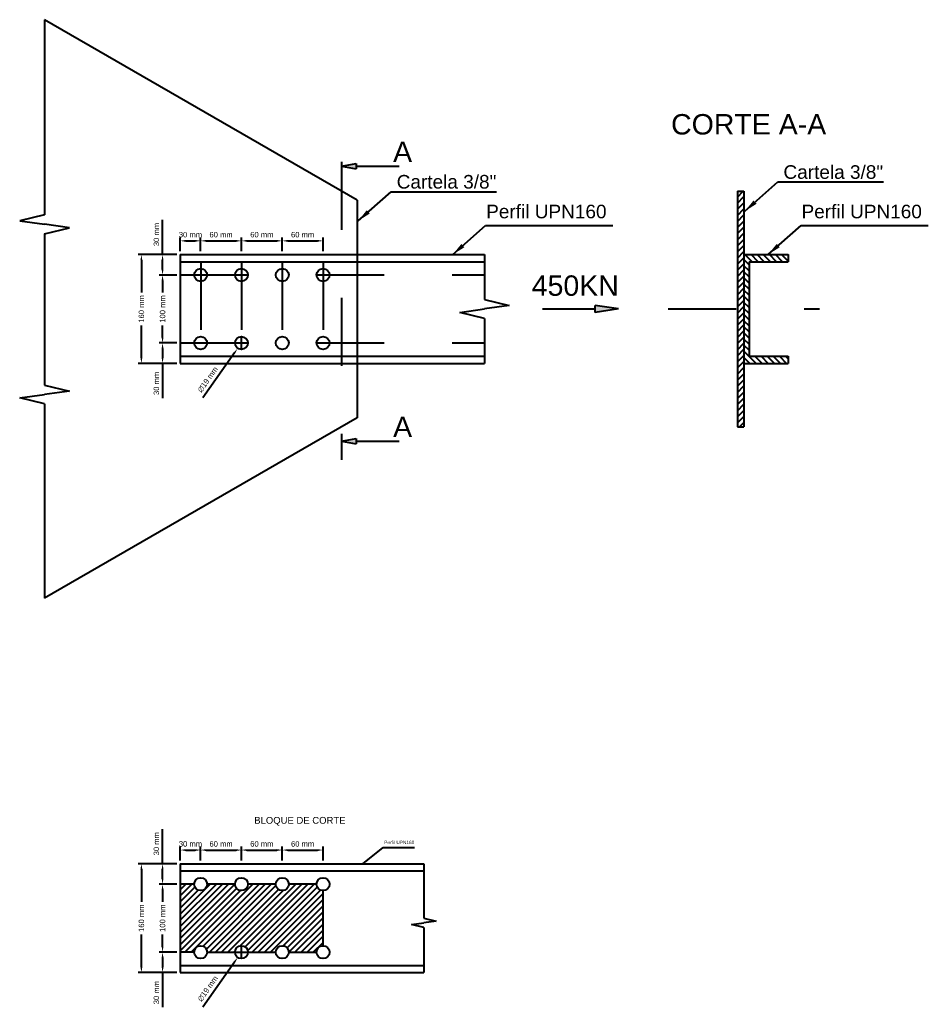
# Model space of a CAD drawing. Extents: x 274.46 to 279, y 47.62 to 49.07.
# Drawn here: x 274.458 to 275.794, y 47.617 to 49.069 of the extents above; entities that cross this region are included whole.
import ezdxf

# ---------------------------------------------------------------- set-up
doc = ezdxf.new("R2010")
doc.units = 0
doc.linetypes.add('ACAD_ISO03W100', pattern=[30, 12, -18])
doc.linetypes.add('DASHDOT', pattern=[25.4, 12.7, -6.35, 0, -6.35])
doc.layers.get('0').update_dxf_attribs({"linetype": 'CONTINUOUS'})
doc.layers.get('Defpoints').update_dxf_attribs({"linetype": 'CONTINUOUS'})
doc.layers.add('Cotas', color=250, linetype='CONTINUOUS')
doc.styles.get("Standard").update_dxf_attribs({"font": 'arial.ttf', "height": 0.008})
doc.dimstyles.get("Standard").update_dxf_attribs({"dimtxt": 0.18, "dimasz": 0.008, "dimexe": 0.005, "dimexo": 0.005, "dimgap": 0.005, "dimtad": 0, "dimzin": 0, "dimdsep": 46, "dimtxsty": 'Standard', "dimcen": 0.008, "dimadec": 0, "dimazin": 0, "dimtfac": 1, "dimtofl": 0, "dimtmove": 0, "dimatfit": 3, "dimfxl": 0, "dimtolj": 1, "dimtzin": 0, "dimarcsym": 0})

# ---------------------------------------------------------------- blocks, each defined once
blk = doc.blocks.new('*D45')
at = {"layer": 'Cotas', "color": 0, "lineweight": -2}
for p, q in [((274.6889, 48.7239), (274.6318, 48.7239)), ((274.6368, 48.7159), (274.6368, 48.6682)), ((274.6368, 48.5719), (274.6368, 48.6197)), ((274.6889, 48.5639), (274.6318, 48.5639))]:
    blk.add_line(p, q, dxfattribs=at)
at = {"layer": 'Cotas', "color": 0}
for points in [[(274.6354, 48.7159), (274.6381, 48.7159), (274.6368, 48.7239)], [(274.6354, 48.5719), (274.6381, 48.5719), (274.6368, 48.5639)]]:
    blk.add_solid(points, dxfattribs=at)
at = {"layer": 'Defpoints', "color": 0}
for p in [(274.6368, 48.7239), (274.6939, 48.7239), (274.6939, 48.5639)]:
    blk.add_point(p, dxfattribs=at)
at = {"layer": 'Cotas', "color": 0, "insert": (274.6368, 48.6439), "char_height": 0.008, "attachment_point": 5, "rotation": 90}
blk.add_mtext('\\A1;160 mm', dxfattribs=at)
blk = doc.blocks.new('*D48')
at = {"layer": 'Cotas', "color": 0, "lineweight": -2}
for p, q in [((274.6889, 48.6939), (274.6629, 48.6939)), ((274.6679, 48.6859), (274.6679, 48.6682)), ((274.6679, 48.6019), (274.6679, 48.6197)), ((274.6889, 48.5939), (274.6629, 48.5939))]:
    blk.add_line(p, q, dxfattribs=at)
at = {"layer": 'Cotas', "color": 0}
for points in [[(274.6666, 48.6859), (274.6692, 48.6859), (274.6679, 48.6939)], [(274.6666, 48.6019), (274.6692, 48.6019), (274.6679, 48.5939)]]:
    blk.add_solid(points, dxfattribs=at)
at = {"layer": 'Defpoints', "color": 0}
for p in [(274.6679, 48.6939), (274.6939, 48.6939), (274.6939, 48.5939)]:
    blk.add_point(p, dxfattribs=at)
at = {"layer": 'Cotas', "color": 0, "insert": (274.6679, 48.6439), "char_height": 0.008, "attachment_point": 5, "rotation": 90}
blk.add_mtext('\\A1;100 mm', dxfattribs=at)
blk = doc.blocks.new('*D51')
at = {"layer": 'Cotas', "color": 0, "lineweight": -2}
for p, q in [((274.7239, 48.7289), (274.7239, 48.7491)), ((274.7319, 48.7441), (274.7759, 48.7441)), ((274.7839, 48.7289), (274.7839, 48.7491))]:
    blk.add_line(p, q, dxfattribs=at)
at = {"layer": 'Cotas', "color": 0}
for points in [[(274.7319, 48.7455), (274.7319, 48.7428), (274.7239, 48.7441)], [(274.7759, 48.7455), (274.7759, 48.7428), (274.7839, 48.7441)]]:
    blk.add_solid(points, dxfattribs=at)
at = {"layer": 'Defpoints', "color": 0}
for p in [(274.7839, 48.7441), (274.7239, 48.7239), (274.7839, 48.7239)]:
    blk.add_point(p, dxfattribs=at)
at = {"layer": 'Cotas', "color": 0, "insert": (274.7539, 48.7532), "char_height": 0.008, "attachment_point": 5}
blk.add_mtext('\\A1;60 mm', dxfattribs=at)
blk = doc.blocks.new('*D52')
at = {"layer": 'Cotas', "color": 0, "lineweight": -2}
for p, q in [((274.7839, 48.7289), (274.7839, 48.7491)), ((274.7919, 48.7441), (274.8359, 48.7441)), ((274.8439, 48.7289), (274.8439, 48.7491))]:
    blk.add_line(p, q, dxfattribs=at)
at = {"layer": 'Cotas', "color": 0}
for points in [[(274.7919, 48.7455), (274.7919, 48.7428), (274.7839, 48.7441)], [(274.8359, 48.7455), (274.8359, 48.7428), (274.8439, 48.7441)]]:
    blk.add_solid(points, dxfattribs=at)
at = {"layer": 'Defpoints', "color": 0}
for p in [(274.8439, 48.7441), (274.7839, 48.7239), (274.8439, 48.7239)]:
    blk.add_point(p, dxfattribs=at)
at = {"layer": 'Cotas', "color": 0, "insert": (274.8139, 48.7532), "char_height": 0.008, "attachment_point": 5}
blk.add_mtext('\\A1;60 mm', dxfattribs=at)
blk = doc.blocks.new('*D53')
at = {"layer": 'Cotas', "color": 0, "lineweight": -2}
for p, q in [((274.8439, 48.7289), (274.8439, 48.7491)), ((274.8519, 48.7441), (274.8959, 48.7441)), ((274.9039, 48.7289), (274.9039, 48.7491))]:
    blk.add_line(p, q, dxfattribs=at)
at = {"layer": 'Cotas', "color": 0}
for points in [[(274.8519, 48.7455), (274.8519, 48.7428), (274.8439, 48.7441)], [(274.8959, 48.7455), (274.8959, 48.7428), (274.9039, 48.7441)]]:
    blk.add_solid(points, dxfattribs=at)
at = {"layer": 'Defpoints', "color": 0}
for p in [(274.9039, 48.7441), (274.8439, 48.7239), (274.9039, 48.7239)]:
    blk.add_point(p, dxfattribs=at)
at = {"layer": 'Cotas', "color": 0, "insert": (274.8739, 48.7532), "char_height": 0.008, "attachment_point": 5}
blk.add_mtext('\\A1;60 mm', dxfattribs=at)
blk = doc.blocks.new('*D55')
at = {"layer": 'Cotas', "color": 0, "lineweight": -2}
for p, q in [((274.6939, 48.7289), (274.6939, 48.7491)), ((274.7019, 48.7441), (274.7159, 48.7441)), ((274.7239, 48.7289), (274.7239, 48.7491))]:
    blk.add_line(p, q, dxfattribs=at)
at = {"layer": 'Cotas', "color": 0}
for points in [[(274.7019, 48.7455), (274.7019, 48.7428), (274.6939, 48.7441)], [(274.7159, 48.7455), (274.7159, 48.7428), (274.7239, 48.7441)]]:
    blk.add_solid(points, dxfattribs=at)
at = {"layer": 'Defpoints', "color": 0}
for p in [(274.7239, 48.7441), (274.6939, 48.7239), (274.7239, 48.7239)]:
    blk.add_point(p, dxfattribs=at)
at = {"layer": 'Cotas', "color": 0, "insert": (274.7089, 48.7532), "char_height": 0.008, "attachment_point": 5}
blk.add_mtext('\\A1;30 mm', dxfattribs=at)
blk = doc.blocks.new('*D58')
at = {"layer": 'Cotas', "color": 0, "lineweight": -2}
for p, q in [((274.6889, 48.5939), (274.6629, 48.5939)), ((274.6679, 48.5859), (274.6679, 48.5719)), ((274.6889, 48.5639), (274.6629, 48.5639)), ((274.6679, 48.5639), (274.6679, 48.513))]:
    blk.add_line(p, q, dxfattribs=at)
at = {"layer": 'Cotas', "color": 0}
for points in [[(274.6666, 48.5859), (274.6692, 48.5859), (274.6679, 48.5939)], [(274.6666, 48.5719), (274.6692, 48.5719), (274.6679, 48.5639)]]:
    blk.add_solid(points, dxfattribs=at)
at = {"layer": 'Defpoints', "color": 0}
for p in [(274.6679, 48.5939), (274.6939, 48.5939), (274.6939, 48.5639)]:
    blk.add_point(p, dxfattribs=at)
at = {"layer": 'Cotas', "color": 0, "insert": (274.6588, 48.5345), "char_height": 0.008, "attachment_point": 5, "rotation": 90}
blk.add_mtext('\\A1;30 mm', dxfattribs=at)
blk = doc.blocks.new('*D59')
at = {"layer": 'Cotas', "color": 0, "lineweight": -2}
for p, q in [((274.6679, 48.7239), (274.6679, 48.7749)), ((274.6889, 48.7239), (274.6629, 48.7239)), ((274.6679, 48.7019), (274.6679, 48.7159)), ((274.6889, 48.6939), (274.6629, 48.6939))]:
    blk.add_line(p, q, dxfattribs=at)
at = {"layer": 'Cotas', "color": 0}
for points in [[(274.6666, 48.7159), (274.6692, 48.7159), (274.6679, 48.7239)], [(274.6666, 48.7019), (274.6692, 48.7019), (274.6679, 48.6939)]]:
    blk.add_solid(points, dxfattribs=at)
at = {"layer": 'Defpoints', "color": 0}
for p in [(274.6939, 48.7239), (274.6679, 48.6939), (274.6939, 48.6939)]:
    blk.add_point(p, dxfattribs=at)
at = {"layer": 'Cotas', "color": 0, "insert": (274.6588, 48.7534), "char_height": 0.008, "attachment_point": 5, "rotation": 90}
blk.add_mtext('\\A1;30 mm', dxfattribs=at)
blk = doc.blocks.new('*D60')
at = {"layer": 'Cotas', "color": 0, "lineweight": -2}
for p, q in [((274.7759, 48.5939), (274.7919, 48.5939)), ((274.7839, 48.5859), (274.7839, 48.6019)), ((274.727, 48.5138), (274.7738, 48.5797))]:
    blk.add_line(p, q, dxfattribs=at)
at = {"layer": 'Cotas', "color": 0}
blk.add_solid([(274.7727, 48.5804), (274.7749, 48.5789), (274.7785, 48.5862)], dxfattribs=at)
at = {"layer": 'Defpoints', "color": 0}
for p in [(274.7894, 48.6017), (274.7785, 48.5862)]:
    blk.add_point(p, dxfattribs=at)
at = {"layer": 'Cotas', "color": 0, "insert": (274.7344, 48.5402), "char_height": 0.008, "attachment_point": 5, "rotation": 54.6299}
blk.add_mtext('\\A1;∅19 mm', dxfattribs=at)
blk = doc.blocks.new('*D68')
at = {"layer": 'Cotas', "color": 0, "lineweight": -2}
for p, q in [((274.7759, 47.698), (274.7919, 47.698)), ((274.7839, 47.69), (274.7839, 47.706)), ((274.727, 47.6178), (274.7738, 47.6837))]:
    blk.add_line(p, q, dxfattribs=at)
at = {"layer": 'Cotas', "color": 0}
blk.add_solid([(274.7727, 47.6845), (274.7749, 47.6829), (274.7785, 47.6902)], dxfattribs=at)
at = {"layer": 'Defpoints', "color": 0}
for p in [(274.7894, 47.7057), (274.7785, 47.6902)]:
    blk.add_point(p, dxfattribs=at)
at = {"layer": 'Cotas', "color": 0, "insert": (274.7344, 47.6443), "char_height": 0.008, "attachment_point": 5, "rotation": 54.6299}
blk.add_mtext('\\A1;∅19 mm', dxfattribs=at)
blk = doc.blocks.new('*D67')
at = {"layer": 'Cotas', "color": 0, "lineweight": -2}
for p, q in [((274.6679, 47.828), (274.6679, 47.8789)), ((274.6889, 47.828), (274.6629, 47.828)), ((274.6679, 47.806), (274.6679, 47.82)), ((274.6889, 47.798), (274.6629, 47.798))]:
    blk.add_line(p, q, dxfattribs=at)
at = {"layer": 'Cotas', "color": 0}
for points in [[(274.6666, 47.82), (274.6692, 47.82), (274.6679, 47.828)], [(274.6666, 47.806), (274.6692, 47.806), (274.6679, 47.798)]]:
    blk.add_solid(points, dxfattribs=at)
at = {"layer": 'Defpoints', "color": 0}
for p in [(274.6939, 47.828), (274.6679, 47.798), (274.6939, 47.798)]:
    blk.add_point(p, dxfattribs=at)
at = {"layer": 'Cotas', "color": 0, "insert": (274.6588, 47.8575), "char_height": 0.008, "attachment_point": 5, "rotation": 90}
blk.add_mtext('\\A1;30 mm', dxfattribs=at)
blk = doc.blocks.new('*D66')
at = {"layer": 'Cotas', "color": 0, "lineweight": -2}
for p, q in [((274.6889, 47.698), (274.6629, 47.698)), ((274.6679, 47.69), (274.6679, 47.676)), ((274.6889, 47.668), (274.6629, 47.668)), ((274.6679, 47.668), (274.6679, 47.617))]:
    blk.add_line(p, q, dxfattribs=at)
at = {"layer": 'Cotas', "color": 0}
for points in [[(274.6666, 47.69), (274.6692, 47.69), (274.6679, 47.698)], [(274.6666, 47.676), (274.6692, 47.676), (274.6679, 47.668)]]:
    blk.add_solid(points, dxfattribs=at)
at = {"layer": 'Defpoints', "color": 0}
for p in [(274.6679, 47.698), (274.6939, 47.698), (274.6939, 47.668)]:
    blk.add_point(p, dxfattribs=at)
at = {"layer": 'Cotas', "color": 0, "insert": (274.6588, 47.6385), "char_height": 0.008, "attachment_point": 5, "rotation": 90}
blk.add_mtext('\\A1;30 mm', dxfattribs=at)
blk = doc.blocks.new('*D65')
at = {"layer": 'Cotas', "color": 0, "lineweight": -2}
for p, q in [((274.6939, 47.833), (274.6939, 47.8532)), ((274.7239, 47.833), (274.7239, 47.8532)), ((274.7019, 47.8482), (274.7159, 47.8482))]:
    blk.add_line(p, q, dxfattribs=at)
at = {"layer": 'Cotas', "color": 0}
for points in [[(274.7019, 47.8495), (274.7019, 47.8468), (274.6939, 47.8482)], [(274.7159, 47.8495), (274.7159, 47.8468), (274.7239, 47.8482)]]:
    blk.add_solid(points, dxfattribs=at)
at = {"layer": 'Defpoints', "color": 0}
for p in [(274.7239, 47.8482), (274.6939, 47.828), (274.7239, 47.828)]:
    blk.add_point(p, dxfattribs=at)
at = {"layer": 'Cotas', "color": 0, "insert": (274.7089, 47.8572), "char_height": 0.008, "attachment_point": 5}
blk.add_mtext('\\A1;30 mm', dxfattribs=at)
blk = doc.blocks.new('*D64')
at = {"layer": 'Cotas', "color": 0, "lineweight": -2}
for p, q in [((274.8439, 47.833), (274.8439, 47.8532)), ((274.9039, 47.833), (274.9039, 47.8532)), ((274.8519, 47.8482), (274.8959, 47.8482))]:
    blk.add_line(p, q, dxfattribs=at)
at = {"layer": 'Cotas', "color": 0}
for points in [[(274.8519, 47.8495), (274.8519, 47.8468), (274.8439, 47.8482)], [(274.8959, 47.8495), (274.8959, 47.8468), (274.9039, 47.8482)]]:
    blk.add_solid(points, dxfattribs=at)
at = {"layer": 'Defpoints', "color": 0}
for p in [(274.9039, 47.8482), (274.8439, 47.828), (274.9039, 47.828)]:
    blk.add_point(p, dxfattribs=at)
at = {"layer": 'Cotas', "color": 0, "insert": (274.8739, 47.8572), "char_height": 0.008, "attachment_point": 5}
blk.add_mtext('\\A1;60 mm', dxfattribs=at)
blk = doc.blocks.new('*D63')
at = {"layer": 'Cotas', "color": 0, "lineweight": -2}
for p, q in [((274.7839, 47.833), (274.7839, 47.8532)), ((274.8439, 47.833), (274.8439, 47.8532)), ((274.7919, 47.8482), (274.8359, 47.8482))]:
    blk.add_line(p, q, dxfattribs=at)
at = {"layer": 'Cotas', "color": 0}
for points in [[(274.7919, 47.8495), (274.7919, 47.8468), (274.7839, 47.8482)], [(274.8359, 47.8495), (274.8359, 47.8468), (274.8439, 47.8482)]]:
    blk.add_solid(points, dxfattribs=at)
at = {"layer": 'Defpoints', "color": 0}
for p in [(274.8439, 47.8482), (274.7839, 47.828), (274.8439, 47.828)]:
    blk.add_point(p, dxfattribs=at)
at = {"layer": 'Cotas', "color": 0, "insert": (274.8139, 47.8572), "char_height": 0.008, "attachment_point": 5}
blk.add_mtext('\\A1;60 mm', dxfattribs=at)
blk = doc.blocks.new('*D62')
at = {"layer": 'Cotas', "color": 0, "lineweight": -2}
for p, q in [((274.7239, 47.833), (274.7239, 47.8532)), ((274.7839, 47.833), (274.7839, 47.8532)), ((274.7319, 47.8482), (274.7759, 47.8482))]:
    blk.add_line(p, q, dxfattribs=at)
at = {"layer": 'Cotas', "color": 0}
for points in [[(274.7319, 47.8495), (274.7319, 47.8468), (274.7239, 47.8482)], [(274.7759, 47.8495), (274.7759, 47.8468), (274.7839, 47.8482)]]:
    blk.add_solid(points, dxfattribs=at)
at = {"layer": 'Defpoints', "color": 0}
for p in [(274.7839, 47.8482), (274.7239, 47.828), (274.7839, 47.828)]:
    blk.add_point(p, dxfattribs=at)
at = {"layer": 'Cotas', "color": 0, "insert": (274.7539, 47.8572), "char_height": 0.008, "attachment_point": 5}
blk.add_mtext('\\A1;60 mm', dxfattribs=at)
blk = doc.blocks.new('*D70')
at = {"layer": 'Cotas', "color": 0, "lineweight": -2}
for p, q in [((274.6889, 47.798), (274.6629, 47.798)), ((274.6679, 47.79), (274.6679, 47.7722)), ((274.6679, 47.706), (274.6679, 47.7238)), ((274.6889, 47.698), (274.6629, 47.698))]:
    blk.add_line(p, q, dxfattribs=at)
at = {"layer": 'Cotas', "color": 0}
for points in [[(274.6666, 47.79), (274.6692, 47.79), (274.6679, 47.798)], [(274.6666, 47.706), (274.6692, 47.706), (274.6679, 47.698)]]:
    blk.add_solid(points, dxfattribs=at)
at = {"layer": 'Defpoints', "color": 0}
for p in [(274.6679, 47.798), (274.6939, 47.798), (274.6939, 47.698)]:
    blk.add_point(p, dxfattribs=at)
at = {"layer": 'Cotas', "color": 0, "insert": (274.6679, 47.748), "char_height": 0.008, "attachment_point": 5, "rotation": 90}
blk.add_mtext('\\A1;100 mm', dxfattribs=at)
blk = doc.blocks.new('*D69')
at = {"layer": 'Cotas', "color": 0, "lineweight": -2}
for p, q in [((274.6889, 47.828), (274.6318, 47.828)), ((274.6368, 47.82), (274.6368, 47.7722)), ((274.6368, 47.676), (274.6368, 47.7238)), ((274.6889, 47.668), (274.6318, 47.668))]:
    blk.add_line(p, q, dxfattribs=at)
at = {"layer": 'Cotas', "color": 0}
for points in [[(274.6354, 47.82), (274.6381, 47.82), (274.6368, 47.828)], [(274.6354, 47.676), (274.6381, 47.676), (274.6368, 47.668)]]:
    blk.add_solid(points, dxfattribs=at)
at = {"layer": 'Defpoints', "color": 0}
for p in [(274.6368, 47.828), (274.6939, 47.828), (274.6939, 47.668)]:
    blk.add_point(p, dxfattribs=at)
at = {"layer": 'Cotas', "color": 0, "insert": (274.6368, 47.748), "char_height": 0.008, "attachment_point": 5, "rotation": 90}
blk.add_mtext('\\A1;160 mm', dxfattribs=at)

msp = doc.modelspace()

# ---------------------------------------------------------------- hatches: boundary and pattern name
at = {"ltscale": 0.0005}
for points in [[(274.930878, 48.853977), (274.952444, 48.85003), (274.952444, 48.857924)], [(275.338459, 48.643936), (275.303898, 48.649081), (275.303898, 48.638791)], [(274.930878, 48.449456), (274.952444, 48.445509), (274.952444, 48.453403)]]:
    msp.add_hatch(color=256, dxfattribs=at).paths.add_polyline_path(points)
h = msp.add_hatch()
h.set_pattern_fill('LINE', color=256, scale=0.002, angle=45, style=0)
h.set_pattern_definition([(45, (-0.046765, 0), (-0.00449012806, 0.00449012806), [])])
h.paths.add_polyline_path([(275.51329, 48.470615), (275.52281, 48.470615), (275.52281, 48.817257), (275.51329, 48.817257)])
h = msp.add_hatch()
h.set_pattern_fill('LINE', color=256, scale=0.002, angle=135, style=0)
h.set_pattern_definition([(135, (-0.046765, 0), (-0.00449012806, -0.00449012806), [])])
h.paths.add_polyline_path([(275.52281, 48.723936), (275.52281, 48.563936), (275.58781, 48.563936), (275.58781, 48.574436), (275.53031, 48.574436), (275.53031, 48.713436), (275.58781, 48.713436), (275.58781, 48.723936)])
h = msp.add_hatch()
h.set_pattern_fill('LINE', color=256, scale=0.002, angle=45, style=0)
h.paths.add_polyline_path([(274.90395, 47.788469, -0.41421356), (274.89445, 47.797969), (274.85345, 47.797969, -1), (274.83445, 47.797969), (274.79345, 47.797969, -1), (274.77445, 47.797969), (274.73345, 47.797969, -1), (274.71445, 47.797969), (274.69395, 47.797969), (274.69395, 47.697969), (274.71445, 47.697969, -1), (274.73345, 47.697969), (274.77445, 47.697969, -1), (274.79345, 47.697969), (274.83445, 47.697969, -1), (274.85345, 47.697969), (274.89445, 47.697969, -0.41421356), (274.90395, 47.707469)])

# ---------------------------------------------------------------- linework, layer by layer
for p, q in [((274.494345, 49.069289), (274.494345, 48.782235)), ((274.95395, 48.803936), (274.494345, 49.069289)), ((274.930878, 48.853977), (274.952444, 48.857924)), ((274.952444, 48.857924), (274.952444, 48.85003)), ((274.930878, 48.853977), (274.952444, 48.85003)), ((274.952444, 48.853977), (275.015958, 48.853977)), ((275.51329, 48.817257), (275.52281, 48.817257)), ((275.51329, 48.817257), (275.51329, 48.470615)), ((275.52281, 48.817257), (275.52281, 48.470615)), ((274.95395, 48.803936), (274.95395, 48.483936)), ((274.494345, 48.782235), (274.457884, 48.773448)), ((274.457884, 48.773448), (274.494345, 48.76845)), ((274.530805, 48.763453), (274.494345, 48.76845)), ((274.494345, 48.754666), (274.530805, 48.763453)), ((274.494345, 48.754666), (274.494345, 48.532087)), ((275.141325, 48.723936), (275.141325, 48.657721)), ((275.52281, 48.723936), (275.58781, 48.723936)), ((275.53031, 48.713436), (275.58781, 48.713436)), ((275.53031, 48.713436), (275.53031, 48.574436)), ((275.58781, 48.723936), (275.58781, 48.713436)), ((275.141325, 48.657721), (275.177786, 48.648933)), ((275.104865, 48.638939), (275.141325, 48.643936)), ((275.141325, 48.630152), (275.104865, 48.638939)), ((275.177786, 48.648933), (275.141325, 48.643936)), ((275.226821, 48.643936), (275.303898, 48.643936)), ((275.303898, 48.638791), (275.303898, 48.649081)), ((275.338459, 48.643936), (275.303898, 48.649081)), ((275.338459, 48.643936), (275.303898, 48.638791)), ((275.141325, 48.630152), (275.141325, 48.563936)), ((275.53031, 48.574436), (275.58781, 48.574436)), ((275.58781, 48.574436), (275.58781, 48.563936)), ((275.52281, 48.563936), (275.58781, 48.563936)), ((274.494345, 48.532087), (274.530805, 48.5233)), ((274.530805, 48.5233), (274.494345, 48.518303)), ((274.457884, 48.513306), (274.494345, 48.518303)), ((274.494345, 48.504518), (274.457884, 48.513306)), ((274.494345, 48.504518), (274.494345, 48.218583)), ((274.95395, 48.483936), (274.494345, 48.218583)), ((275.51329, 48.470615), (275.52281, 48.470615)), ((274.930878, 48.449456), (274.952444, 48.453403)), ((274.930878, 48.449456), (274.952444, 48.445509)), ((274.952444, 48.453403), (274.952444, 48.445509)), ((274.952444, 48.449456), (275.015958, 48.449456)), ((275.052027, 47.827969), (275.052027, 47.747969)), ((275.033797, 47.738578), (275.052027, 47.741077)), ((275.052027, 47.734184), (275.033797, 47.738578)), ((275.052027, 47.747969), (275.070257, 47.743575)), ((275.070257, 47.743575), (275.052027, 47.741077)), ((275.052027, 47.734184), (275.052027, 47.667969))]:
    msp.add_line(p, q, dxfattribs=at)
at = {"linetype": 'DASHDOT', "ltscale": 0.001}
for p, q in [((274.930878, 48.860512), (274.930878, 48.422156)), ((275.411663, 48.643936), (275.634171, 48.643936))]:
    msp.add_line(p, q, dxfattribs=at)
for p, q in [((274.69395, 48.723936), (275.141325, 48.723936)), ((274.69395, 48.723936), (274.69395, 48.563936)), ((274.69395, 48.713436), (275.141325, 48.713436)), ((274.69395, 48.574436), (275.141325, 48.574436)), ((274.69395, 48.563936), (275.141325, 48.563936)), ((274.69395, 47.827969), (274.69395, 47.667969)), ((274.69395, 47.827969), (275.052027, 47.827969)), ((274.69395, 47.817469), (275.052027, 47.817469)), ((274.71445, 47.797969), (274.69395, 47.797969)), ((274.77445, 47.797969), (274.73345, 47.797969)), ((274.83445, 47.797969), (274.79345, 47.797969)), ((274.89445, 47.797969), (274.85345, 47.797969)), ((274.90395, 47.707469), (274.90395, 47.788469)), ((274.71445, 47.697969), (274.69395, 47.697969)), ((274.73345, 47.697969), (274.77445, 47.697969)), ((274.79345, 47.697969), (274.83445, 47.697969)), ((274.85345, 47.697969), (274.89445, 47.697969)), ((274.69395, 47.678469), (275.052027, 47.678469)), ((274.69395, 47.667969), (275.052027, 47.667969))]:
    msp.add_line(p, q)
at = {"linetype": 'ACAD_ISO03W100', "ltscale": 0.0005}
for p, q in [((274.72395, 48.713436), (274.72395, 48.574436)), ((274.78395, 48.713436), (274.78395, 48.574436)), ((274.84395, 48.713436), (274.84395, 48.574436)), ((274.90395, 48.713436), (274.90395, 48.574436)), ((274.69395, 48.693936), (275.141325, 48.693936)), ((274.69395, 48.593936), (275.141325, 48.593936))]:
    msp.add_line(p, q, dxfattribs=at)
for centre in [(274.72395, 48.693936), (274.78395, 48.693936), (274.84395, 48.693936), (274.90395, 48.693936), (274.72395, 48.593936), (274.78395, 48.593936), (274.84395, 48.593936), (274.90395, 48.593936), (274.72395, 47.797969), (274.78395, 47.797969), (274.84395, 47.797969), (274.90395, 47.797969), (274.72395, 47.697969), (274.78395, 47.697969), (274.84395, 47.697969), (274.90395, 47.697969)]:
    msp.add_circle(centre, 0.0095)

# ---------------------------------------------------------------- texts
for s, height, p in [('CORTE A-A', 0.03, (275.415724, 48.90054)), ('A', 0.03, (275.006937, 48.860105)), ('Cartela 3/8"', 0.02, (275.580958, 48.83533)), ('Cartela 3/8"', 0.02, (275.012202, 48.821021)), ('Perfil UPN160', 0.02, (275.143799, 48.777267)), ('Perfil UPN160', 0.02, (275.607538, 48.777267)), ('450KN', 0.03, (275.210748, 48.663324)), ('A', 0.03, (275.006937, 48.455584))]:
    msp.add_text(s, height=height).set_placement(p)
at = {"layer": 'Cotas'}
for s, height, p in [('BLOQUE DE CORTE', 0.01, (274.8027, 47.886901)), ('Perfil UPN160', 0.005, (274.993871, 47.856902))]:
    msp.add_text(s, height=height, dxfattribs=at).set_placement(p)

# ---------------------------------------------------------------- dimensions: what is measured, and where the dimension line sits
for base, p1, p2, override, picture, middle in [((274.667907, 48.693936), (274.69395, 48.723936), (274.69395, 48.693936), {"dimtad": 1, "dimjust": 1, "dimdec": 0, "dimlfac": 1000, "dimpost": ' mm'}, '*D59', (274.658819, 48.753419)), ((274.636758, 48.723936), (274.69395, 48.563936), (274.69395, 48.723936), {"dimdec": 0, "dimlfac": 1000, "dimpost": ' mm'}, '*D45', (274.636758, 48.643936)), ((274.667907, 48.693936), (274.69395, 48.593936), (274.69395, 48.693936), {"dimdec": 0, "dimlfac": 1000, "dimpost": ' mm'}, '*D48', (274.667907, 48.643936)), ((274.667907, 48.593936), (274.69395, 48.563936), (274.69395, 48.593936), {"dimtad": 1, "dimjust": 1, "dimdec": 0, "dimlfac": 1000, "dimpost": ' mm'}, '*D58', (274.658819, 48.534453)), ((274.667907, 47.797969), (274.69395, 47.827969), (274.69395, 47.797969), {"dimtad": 1, "dimjust": 1, "dimdec": 0, "dimlfac": 1000, "dimpost": ' mm'}, '*D67', (274.658819, 47.857452)), ((274.636758, 47.827969), (274.69395, 47.667969), (274.69395, 47.827969), {"dimdec": 0, "dimlfac": 1000, "dimpost": ' mm'}, '*D69', (274.636758, 47.747969)), ((274.667907, 47.797969), (274.69395, 47.697969), (274.69395, 47.797969), {"dimdec": 0, "dimlfac": 1000, "dimpost": ' mm'}, '*D70', (274.667907, 47.747969)), ((274.667907, 47.697969), (274.69395, 47.667969), (274.69395, 47.697969), {"dimtad": 1, "dimjust": 1, "dimdec": 0, "dimlfac": 1000, "dimpost": ' mm'}, '*D66', (274.658819, 47.638486))]:
    dim = msp.add_linear_dim(base=base, p1=p1, p2=p2, angle=90, dimstyle='Standard', override=override, dxfattribs=at)
    dim.commit()
    dim.dimension.update_dxf_attribs({"geometry": picture, "text_midpoint": middle})
for base, p1, p2, picture, middle in [((274.72395, 48.744127), (274.69395, 48.723936), (274.72395, 48.723936), '*D55', (274.70895, 48.744127)), ((274.72395, 47.848159), (274.69395, 47.827969), (274.72395, 47.827969), '*D65', (274.70895, 47.848159))]:
    dim = msp.add_linear_dim(base=base, p1=p1, p2=p2, dimstyle='Standard', override={"dimtad": 1, "dimdec": 0, "dimlfac": 1000, "dimpost": ' mm'}, dxfattribs=at)
    dim.commit()
    dim.dimension.update_dxf_attribs({"geometry": picture, "text_midpoint": middle, "dimtype": 160})
for base, p1, p2, picture, middle in [((274.78395, 48.744127), (274.72395, 48.723936), (274.78395, 48.723936), '*D51', (274.75395, 48.753211)), ((274.84395, 48.744127), (274.78395, 48.723936), (274.84395, 48.723936), '*D52', (274.81395, 48.753211)), ((274.90395, 48.744127), (274.84395, 48.723936), (274.90395, 48.723936), '*D53', (274.87395, 48.753211)), ((274.78395, 47.848159), (274.72395, 47.827969), (274.78395, 47.827969), '*D62', (274.75395, 47.857244)), ((274.84395, 47.848159), (274.78395, 47.827969), (274.84395, 47.827969), '*D63', (274.81395, 47.857244)), ((274.90395, 47.848159), (274.84395, 47.827969), (274.90395, 47.827969), '*D64', (274.87395, 47.857244))]:
    dim = msp.add_linear_dim(base=base, p1=p1, p2=p2, dimstyle='Standard', override={"dimtad": 1, "dimdec": 0, "dimlfac": 1000, "dimpost": ' mm'}, dxfattribs=at)
    dim.commit()
    dim.dimension.update_dxf_attribs({"geometry": picture, "text_midpoint": middle})
for p1, p2, picture, middle in [((274.789449, 48.601683), (274.778451, 48.586189), '*D60', (274.741992, 48.53483)), ((274.789449, 47.705715), (274.778451, 47.690222), '*D68', (274.741992, 47.638863))]:
    dim = msp.add_diameter_dim_2p(p1=p1, p2=p2, dimstyle='Standard', override={"dimtad": 1, "dimdec": 0, "dimlfac": 1000, "dimpost": ' mm'}, dxfattribs=at)
    dim.commit()
    dim.dimension.update_dxf_attribs({"geometry": picture, "text_midpoint": middle, "dimtype": 163})

# ---------------------------------------------------------------- leaders
for points in [[(275.524215, 48.787754), (275.572642, 48.830686), (275.727865, 48.830686)], [(274.955459, 48.773445), (275.003886, 48.816377), (275.159109, 48.816377)], [(275.094604, 48.723936), (275.143031, 48.766868), (275.330156, 48.766868)], [(275.558344, 48.723936), (275.60677, 48.766868), (275.793895, 48.766868)]]:
    msp.add_leader(points, dimstyle='Standard', override={"dimasz": 0.02, "dimgap": 0.005, "dimtad": 0})
msp.add_leader([(274.962541, 47.827969), (274.992526, 47.851849), (275.038449, 47.851849)], dimstyle='Standard', override={"dimgap": 0.005, "dimtad": 0}, dxfattribs=at)

doc.saveas('drawing.dxf')
